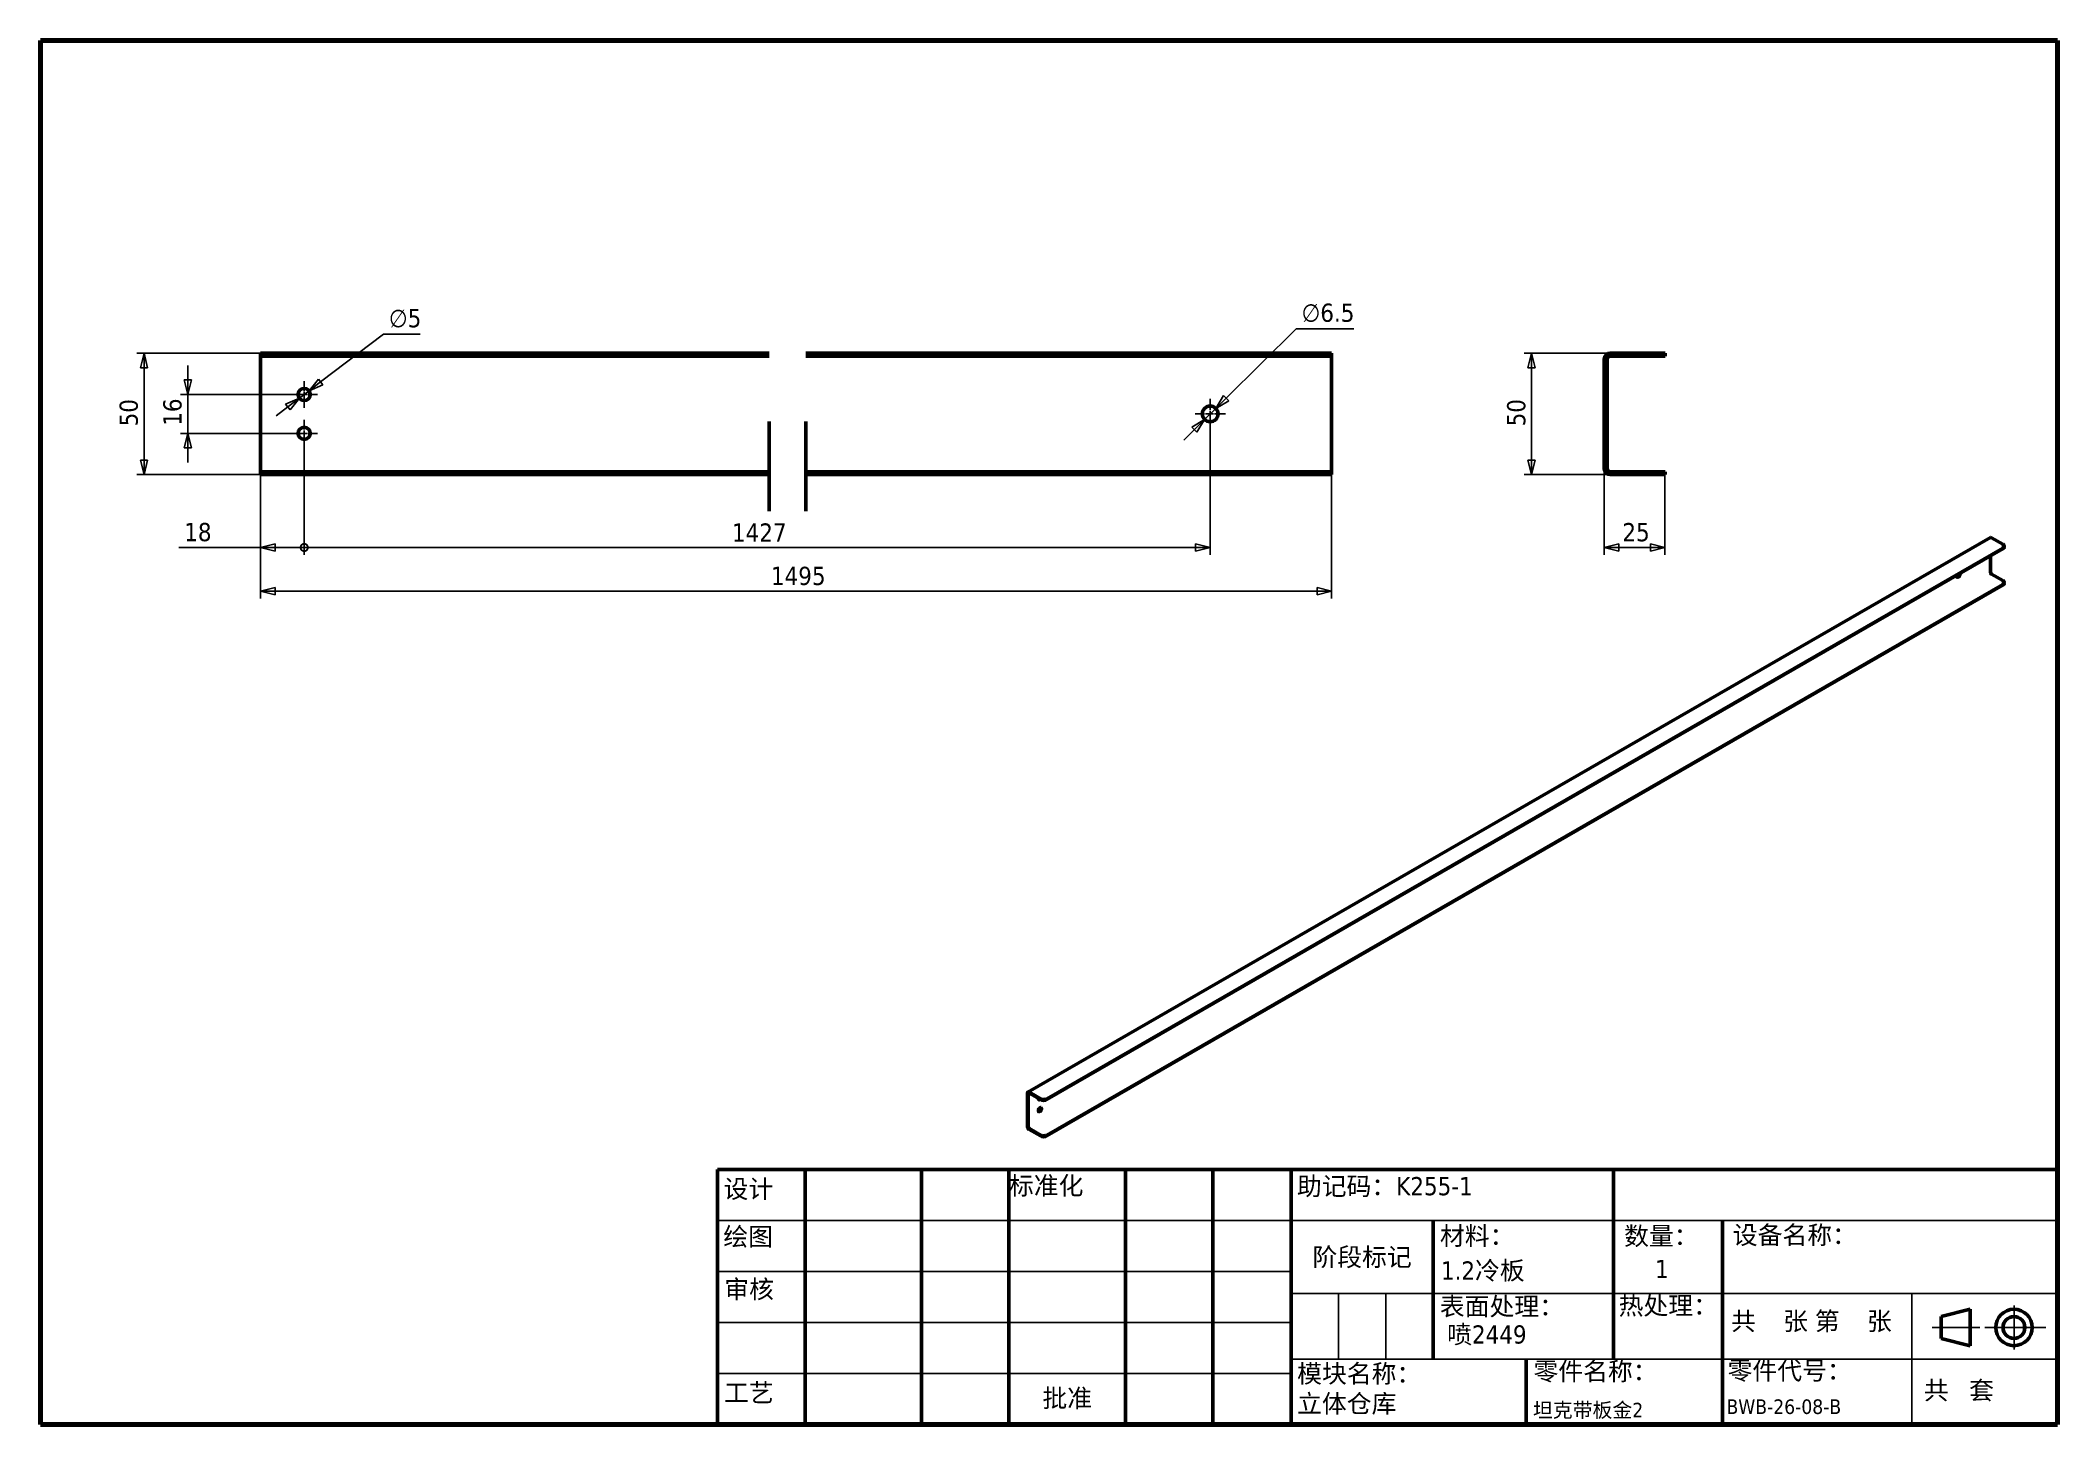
# Model space of a CAD drawing. Header units: millimetres. Extents: x 30 to 861, y 30 to 600.
import ezdxf
from ezdxf.enums import TextEntityAlignment as Align

# ---------------------------------------------------------------- set-up
doc = ezdxf.new("R2010")
doc.units = ezdxf.units.MM
doc.header["$LTSCALE"] = 3
doc.linetypes.add('CHAIN', pattern=[0.3543, 0.2362, -0.0295, 0.0591, -0.0295])
for name, color, linetype, lineweight in [('中心标记 (ISO)', 1, 'Continuous', 25), ('可见 (ISO)', 7, 'Continuous', 50), ('图框 (ISO)', 7, 'Continuous', 70), ('尺寸 (ISO)', 5, 'Continuous', 25), ('折线 (ISO)', 7, 'Continuous', 50), ('标题 (ISO)', 7, 'Continuous', 50), ('符号 (ISO)', 7, 'Continuous', 25)]:
    doc.layers.add(name, color=color, linetype=linetype, lineweight=lineweight)
doc.styles.add('文本样式19', font='tahoma.ttf')
doc.styles.add('文本样式91', font='tahoma.ttf')
doc.styles.add('注释文本 (ISO)', font='tahoma.ttf')
doc.dimstyles.new('默认 (GB)', dxfattribs={"dimscale": 3, "dimtxt": 2.5, "dimasz": 2, "dimexe": 1, "dimexo": 0, "dimgap": 0.75, "dimtad": 1, "dimtoh": 1, "dimrnd": 1e-08, "dimdsep": 46, "dimtxsty": '注释文本 (ISO)', "dimblk": 'Filled-1', "dimcen": 0.09, "dimdle": 10, "dimclrd": 256, "dimclre": 256, "dimclrt": 256, "dimaunit": 1, "dimazin": 2, "dimtfac": 0.8, "dimtdec": 3, "dimtmove": 0, "dimatfit": 3, "dimldrblk": 'Filled-2', "dimfxl": 0, "dimtolj": 1, "dimtzin": 0, "dimlwd": -1, "dimlwe": -1, "dimarcsym": 0})

# ---------------------------------------------------------------- blocks, each defined once
blk = doc.blocks.new('图框 A3-A4')
at = {"layer": '图框 (ISO)'}
for p, q in [((287, 200), (10, 200)), ((10, 200), (10, 10)), ((287, 10), (287, 200)), ((10, 10), (287, 10))]:
    blk.add_line(p, q, dxfattribs=at)
blk = doc.blocks.new('标题栏 GB1')
at = {"layer": '标题 (ISO)'}
for p, q in [((194.57, 65.23), (194.57, 72.23)), ((194.57, 72.23), (378.57, 72.23)), ((206.57, 65.23), (206.57, 72.23)), ((222.57, 65.23), (222.57, 72.23)), ((234.57, 65.23), (234.57, 72.23)), ((250.57, 65.23), (250.57, 72.23)), ((262.57, 65.23), (262.57, 72.23)), ((273.31, 65.23), (273.31, 72.23)), ((317.57, 65.23), (317.57, 72.23)), ((378.57, 72.23), (378.57, 65.23)), ((194.57, 37.23), (194.57, 65.23)), ((206.57, 37.23), (206.57, 65.23)), ((222.57, 44.23), (222.57, 65.23)), ((234.57, 37.23), (234.57, 65.23)), ((250.57, 37.23), (250.57, 65.23)), ((262.57, 37.23), (262.57, 65.23)), ((273.31, 65.23), (273.31, 37.23)), ((317.57, 55.23), (317.57, 65.23)), ((378.57, 65.23), (378.57, 37.23)), ((317.57, 55.23), (317.57, 46.23)), ((366.57, 53.06), (362.57, 52.06)), ((366.57, 48.06), (366.57, 53.06)), ((362.57, 52.06), (362.57, 49.06)), ((362.57, 49.06), (366.57, 48.06)), ((305.57, 46.23), (305.57, 37.23)), ((222.57, 44.23), (222.57, 37.23)), ((378.57, 37.23), (194.57, 37.23))]:
    blk.add_line(p, q, dxfattribs=at)
at = {"layer": '标题 (ISO)', "lineweight": 25}
for p, q in [((194.57, 65.23), (273.31, 65.23)), ((273.31, 65.23), (378.57, 65.23)), ((194.57, 58.23), (273.31, 58.23)), ((332.57, 55.23), (273.31, 55.23)), ((279.81, 55.23), (279.81, 46.23)), ((286.31, 55.23), (286.31, 46.23)), ((332.57, 55.23), (378.57, 55.23)), ((358.57, 55.23), (358.57, 46.23)), ((372.58, 53.56), (372.58, 47.56)), ((194.57, 51.23), (273.31, 51.23)), ((361.32, 50.56), (367.88, 50.56)), ((368.55, 50.56), (370.07, 50.56)), ((370.07, 50.56), (376.97, 50.56)), ((273.31, 46.23), (378.57, 46.23)), ((358.57, 46.23), (358.57, 37.23)), ((194.57, 44.23), (273.31, 44.23))]:
    blk.add_line(p, q, dxfattribs=at)
at = {"layer": '标题 (ISO)', "lineweight": 50}
for p, q in [((292.81, 65.23), (292.81, 46.23)), ((332.57, 65.23), (332.57, 37.23))]:
    blk.add_line(p, q, dxfattribs=at)
at = {"layer": '标题 (ISO)'}
for radius in [2.5, 1.5]:
    blk.add_circle((372.57, 50.56), radius, dxfattribs=at)
at = {"layer": '标题 (ISO)', "style": '注释文本 (ISO)'}
blk.add_text('阶段标记', height=2.5, dxfattribs=at).set_placement((283.06, 60.23), align=Align.MIDDLE_CENTER)
at = {"layer": '标题 (ISO)', "char_height": 2.5, "style": '注释文本 (ISO)'}
for s, insert, attachment_point in [('\\fTahoma|b0|i0;设计', (195.38, 70.83), 1), ('\\fTahoma|b0|i0;标准化', (234.57, 71.28), 1), ('助记码：K255-1', (274.11, 71.21), 1), ('\\fTahoma|b0|i0;绘图', (195.35, 64.28), 1), ('\\fTahoma|b0|i0;材料：', (293.76, 64.39), 1), ('\\fTahoma|b0|i0;数量：', (319.04, 64.37), 1), ('\\fTahoma|b0|i0;设备名称：', (333.96, 64.5), 1), ('\\fTahoma|b0|i0;审核', (195.48, 57.07), 1), ('\\fTahoma|b0|i0;热处理：', (318.29, 54.82), 1), ('\\fTahoma|b0|i0;零件名称：', (306.59, 45.8), 1), ('\\fTahoma|b0|i0;零件代号：', (333.25, 45.9), 1), ('\\fTahoma|b0|i0;批准', (242.57, 40.73), 5)]:
    blk.add_mtext(s, dxfattribs=dict(at, insert=insert, attachment_point=attachment_point))
at = {"layer": '标题 (ISO)', "char_height": 2.5, "attachment_point": 1, "style": '注释文本 (ISO)'}
for s, insert, width in [('\\fTahoma|b0|i0;表面处理：', (293.74, 54.71), 17.19), ('共    张 第    张', (333.72, 52.69), 27.2374), ('\\fTahoma|b0|i0;工艺', (195.45, 42.85), 6.876), ('\\fTahoma|b0|i0;  共   套', (358.32, 43.18), 17.7919)]:
    blk.add_mtext(s, dxfattribs=dict(at, insert=insert, width=width))
at = {"layer": '标题 (ISO)', "insert": (274.14, 45.48), "char_height": 2.5, "attachment_point": 1, "line_spacing_factor": 0.987884, "style": '注释文本 (ISO)'}
blk.add_mtext('模块名称：\\P立体仓库', dxfattribs=at)
at = {"layer": '标题 (ISO)'}
for tag, p, height, style in [('材料_001', (293.88, 57.13), 2.5, '注释文本 (ISO)'), ('零件代号_001', (306.52, 38.23), 2, '文本样式91'), ('描述_001', (333.1, 38.69), 2, '文本样式91')]:
    blk.add_attdef(tag, p, '', height=height, dxfattribs=dict(at, style=style))
at = {"layer": '标题 (ISO)', "style": '文本样式91'}
blk.add_attdef('热处理', text='', height=2, dxfattribs=at).set_placement((318.2, 50.63), align=Align.TOP_LEFT)
at = {"layer": '标题 (ISO)', "style": '文本样式19'}
for tag, p in [('工程核准人', (256.57, 40.73)), ('工程批准日期', (267.94, 40.73))]:
    blk.add_attdef(tag, text='', height=1, dxfattribs=at).set_placement(p, align=Align.MIDDLE_CENTER)
blk = doc.blocks.new('Filled-1')
at = {"color": 0}
for p, q in [((0, 0), (-1, 0.25)), ((-1, 0.25), (-1, -0.25)), ((-1, 0), (0, 0)), ((-1, -0.25), (0, 0))]:
    blk.add_line(p, q, dxfattribs=at)
at = {"color": 0, "flags": 128}
blk.add_lwpolyline([(-1, -0.25), (0, 0)], dxfattribs=at)
at = {"color": 0}
blk.add_solid([(-1, -0.25), (0, 0), (-1, 0.25), (-1, -0.25)], dxfattribs=at)
blk = doc.blocks.new('*D7')
at = {"layer": 'Defpoints', "color": 0}
for p in [(674.25, 423.58), (699.25, 421.18), (674.25, 391.18)]:
    blk.add_point(p, dxfattribs=at)
at = {"layer": '尺寸 (ISO)'}
for p, q in [((674.25, 423.58), (674.25, 388.18)), ((699.25, 421.18), (699.25, 388.18)), ((693.25, 391.18), (680.25, 391.18))]:
    blk.add_line(p, q, dxfattribs=at)
at = {"layer": '尺寸 (ISO)', "xscale": 6, "yscale": 6, "zscale": 6, "rotation": 180}
blk.add_blockref('Filled-1', (674.25, 391.18), dxfattribs=at)
at = {"layer": '尺寸 (ISO)', "xscale": 6, "yscale": 6, "zscale": 6}
blk.add_blockref('Filled-1', (699.25, 391.18), dxfattribs=at)
at = {"layer": '尺寸 (ISO)', "insert": (681.7, 401.24), "char_height": 7.5, "attachment_point": 1, "style": '注释文本 (ISO)'}
blk.add_mtext('\\A1;25', dxfattribs=at)
blk = doc.blocks.new('Filled-2')
at = {"color": 0}
for p, q in [((0, 0), (-1, 0.125)), ((-1, 0.125), (-1, -0.125)), ((-1, 0), (0, 0)), ((-1, -0.125), (0, 0))]:
    blk.add_line(p, q, dxfattribs=at)
at = {"color": 0, "flags": 128}
blk.add_lwpolyline([(-1, -0.125), (0, 0)], dxfattribs=at)
at = {"color": 0}
blk.add_solid([(-1, -0.125), (0, 0), (-1, 0.125), (-1, -0.125)], dxfattribs=at)
blk = doc.blocks.new('_DotSmall')
at = {"color": 0, "linetype": 'ByBlock', "const_width": 0.5}
blk.add_lwpolyline([(-0.0625, 0, 1), (0.0625, 0, 1)], format="xyb", close=True, dxfattribs=at)
blk = doc.blocks.new('*D8')
at = {"layer": 'Defpoints', "color": 0}
for p in [(138.7, 438.18), (120.7, 423.58), (138.7, 391.18)]:
    blk.add_point(p, dxfattribs=at)
at = {"layer": '尺寸 (ISO)'}
for p, q in [((138.7, 438.18), (138.7, 388.18)), ((120.7, 423.58), (120.7, 388.18)), ((120.7, 391.18), (87.02, 391.18)), ((138.7, 391.18), (126.7, 391.18))]:
    blk.add_line(p, q, dxfattribs=at)
at = {"layer": '尺寸 (ISO)', "xscale": 6, "yscale": 6, "zscale": 6, "rotation": 180}
blk.add_blockref('Filled-1', (120.7, 391.18), dxfattribs=at)
at = {"layer": '尺寸 (ISO)', "xscale": 6, "yscale": 6, "zscale": 6}
blk.add_blockref('_DotSmall', (138.7, 391.18), dxfattribs=at)
at = {"layer": '尺寸 (ISO)', "insert": (89.27, 401.28), "char_height": 7.5, "attachment_point": 1, "style": '注释文本 (ISO)'}
blk.add_mtext('\\A1;18', dxfattribs=at)
blk = doc.blocks.new('*D10')
at = {"layer": 'Defpoints', "color": 0}
for p in [(511.91, 446.18), (138.7, 438.18), (511.91, 391.18)]:
    blk.add_point(p, dxfattribs=at)
at = {"layer": '尺寸 (ISO)'}
for p, q in [((511.91, 446.18), (511.91, 388.18)), ((138.7, 438.18), (138.7, 388.18)), ((138.7, 391.18), (505.91, 391.18))]:
    blk.add_line(p, q, dxfattribs=at)
at = {"layer": '尺寸 (ISO)', "xscale": 6, "yscale": 6, "zscale": 6, "rotation": 180}
blk.add_blockref('_DotSmall', (138.7, 391.18), dxfattribs=at)
at = {"layer": '尺寸 (ISO)', "xscale": 6, "yscale": 6, "zscale": 6}
blk.add_blockref('Filled-1', (511.91, 391.18), dxfattribs=at)
at = {"layer": '尺寸 (ISO)', "insert": (314.89, 401.09), "char_height": 7.5, "attachment_point": 1, "style": '注释文本 (ISO)'}
blk.add_mtext('\\A1;1427', dxfattribs=at)
blk = doc.blocks.new('*D11')
at = {"layer": 'Defpoints', "color": 0}
for p in [(120.7, 423.58), (561.91, 423.58), (561.91, 373.18)]:
    blk.add_point(p, dxfattribs=at)
at = {"layer": '尺寸 (ISO)'}
for p, q in [((120.7, 423.58), (120.7, 370.18)), ((561.91, 423.58), (561.91, 370.18)), ((126.7, 373.18), (555.91, 373.18))]:
    blk.add_line(p, q, dxfattribs=at)
at = {"layer": '尺寸 (ISO)', "xscale": 6, "yscale": 6, "zscale": 6, "rotation": 180}
blk.add_blockref('Filled-1', (120.7, 373.18), dxfattribs=at)
at = {"layer": '尺寸 (ISO)', "xscale": 6, "yscale": 6, "zscale": 6}
blk.add_blockref('Filled-1', (561.91, 373.18), dxfattribs=at)
at = {"layer": '尺寸 (ISO)', "insert": (330.94, 383.24), "char_height": 7.5, "attachment_point": 1, "style": '注释文本 (ISO)'}
blk.add_mtext('\\A1;1495', dxfattribs=at)
blk = doc.blocks.new('*D12')
at = {"layer": 'Defpoints', "color": 0}
for p in [(72.7, 471.18), (125.7, 471.18), (125.7, 421.18)]:
    blk.add_point(p, dxfattribs=at)
at = {"layer": '尺寸 (ISO)'}
for p, q in [((125.7, 471.18), (69.7, 471.18)), ((72.7, 427.18), (72.7, 465.18)), ((125.7, 421.18), (69.7, 421.18))]:
    blk.add_line(p, q, dxfattribs=at)
at = {"layer": '尺寸 (ISO)', "xscale": 6, "yscale": 6, "zscale": 6}
for p, rotation in [((72.7, 471.18), 90), ((72.7, 421.18), 270)]:
    blk.add_blockref('Filled-1', p, dxfattribs=dict(at, rotation=rotation))
at = {"layer": '尺寸 (ISO)', "insert": (62.64, 441.04), "char_height": 7.5, "attachment_point": 1, "rotation": 90, "style": '注释文本 (ISO)'}
blk.add_mtext('\\A1;50', dxfattribs=at)
blk = doc.blocks.new('*D13')
at = {"layer": 'Defpoints', "color": 0}
for p in [(138.7, 454.18), (90.7, 438.18), (138.7, 438.18)]:
    blk.add_point(p, dxfattribs=at)
at = {"layer": '尺寸 (ISO)'}
for p, q in [((90.7, 460.18), (90.7, 466.18)), ((138.7, 454.18), (87.7, 454.18)), ((90.7, 454.18), (90.7, 438.18)), ((138.7, 438.18), (87.7, 438.18)), ((90.7, 432.18), (90.7, 426.18))]:
    blk.add_line(p, q, dxfattribs=at)
at = {"layer": '尺寸 (ISO)', "xscale": 6, "yscale": 6, "zscale": 6}
for p, rotation in [((90.7, 454.18), 270), ((90.7, 438.18), 90)]:
    blk.add_blockref('Filled-1', p, dxfattribs=dict(at, rotation=rotation))
at = {"layer": '尺寸 (ISO)', "insert": (80.65, 441.29), "char_height": 7.5, "attachment_point": 1, "rotation": 90, "style": '注释文本 (ISO)'}
blk.add_mtext('\\A1;16', dxfattribs=at)
blk = doc.blocks.new('*D14')
at = {"layer": 'Defpoints', "color": 0}
for p in [(509.61, 443.89), (514.22, 448.47)]:
    blk.add_point(p, dxfattribs=at)
at = {"layer": '尺寸 (ISO)'}
for p, q in [((518.48, 452.7), (547.3, 481.28)), ((547.3, 481.28), (571.12, 481.28)), ((509.61, 443.89), (514.22, 448.47)), ((505.35, 439.67), (501.09, 435.44))]:
    blk.add_line(p, q, dxfattribs=at)
at = {"layer": '尺寸 (ISO)', "xscale": 6, "yscale": 6, "zscale": 6}
for p, rotation in [((514.22, 448.47), 224.7636931525644), ((509.61, 443.89), 44.76369315256443)]:
    blk.add_blockref('Filled-1', p, dxfattribs=dict(at, rotation=rotation))
at = {"layer": '尺寸 (ISO)', "insert": (549.55, 491.61), "char_height": 7.5, "attachment_point": 1, "style": '注释文本 (ISO)'}
blk.add_mtext('\\A1;∅6.5', dxfattribs=at)
blk = doc.blocks.new('*D15')
at = {"layer": 'Defpoints', "color": 0}
for p in [(136.71, 452.67), (140.69, 455.7)]:
    blk.add_point(p, dxfattribs=at)
at = {"layer": '尺寸 (ISO)'}
for p, q in [((145.46, 459.33), (171.34, 479.02)), ((171.34, 479.02), (186.41, 479.02)), ((131.93, 449.04), (127.16, 445.4)), ((136.71, 452.67), (140.69, 455.7))]:
    blk.add_line(p, q, dxfattribs=at)
at = {"layer": '尺寸 (ISO)', "xscale": 6, "yscale": 6, "zscale": 6}
for p, rotation in [((140.69, 455.7), 217.2649209136821), ((136.71, 452.67), 37.26492091368219)]:
    blk.add_blockref('Filled-1', p, dxfattribs=dict(at, rotation=rotation))
at = {"layer": '尺寸 (ISO)', "insert": (173.59, 489.35), "char_height": 7.5, "attachment_point": 1, "style": '注释文本 (ISO)'}
blk.add_mtext('\\A1;∅5', dxfattribs=at)
blk = doc.blocks.new('*D16')
at = {"layer": 'Defpoints', "color": 0}
for p in [(676.65, 471.18), (644.25, 421.18), (676.65, 421.18)]:
    blk.add_point(p, dxfattribs=at)
at = {"layer": '尺寸 (ISO)'}
for p, q in [((676.65, 471.18), (641.25, 471.18)), ((644.25, 465.18), (644.25, 427.18)), ((676.65, 421.18), (641.25, 421.18))]:
    blk.add_line(p, q, dxfattribs=at)
at = {"layer": '尺寸 (ISO)', "xscale": 6, "yscale": 6, "zscale": 6}
for p, rotation in [((644.25, 471.18), 90), ((644.25, 421.18), 270)]:
    blk.add_blockref('Filled-1', p, dxfattribs=dict(at, rotation=rotation))
at = {"layer": '尺寸 (ISO)', "insert": (634.2, 441.04), "char_height": 7.5, "attachment_point": 1, "rotation": 90, "style": '注释文本 (ISO)'}
blk.add_mtext('\\A1;50', dxfattribs=at)

msp = doc.modelspace()

# ---------------------------------------------------------------- linework, layer by layer
at = {"layer": '中心标记 (ISO)', "linetype": 'CHAIN', "ltscale": 4.074327}
for p, q in [((138.6972, 459.6825), (138.6972, 448.6825)), ((144.1972, 454.1825), (133.1972, 454.1825)), ((138.6972, 443.6825), (138.6972, 432.6825)), ((144.1972, 438.1825), (133.1972, 438.1825))]:
    msp.add_line(p, q, dxfattribs=at)
at = {"layer": '中心标记 (ISO)', "linetype": 'CHAIN', "ltscale": 4.629931}
for p, q in [((511.9144, 452.4325), (511.9144, 439.9325)), ((518.1644, 446.1825), (505.6644, 446.1825))]:
    msp.add_line(p, q, dxfattribs=at)
at = {"layer": '可见 (ISO)'}
for p, q in [((120.6972, 471.1825), (125.6972, 471.1825)), ((120.6972, 471.1825), (120.6972, 469.9825)), ((125.6972, 469.9825), (120.6972, 469.9825)), ((120.6972, 469.9825), (120.6972, 468.7825)), ((120.6972, 423.5825), (120.6972, 468.7825)), ((330.2655, 471.1825), (125.6972, 471.1825)), ((330.2655, 469.9825), (125.6972, 469.9825)), ((556.9144, 471.1825), (345.2655, 471.1825)), ((556.9144, 469.9825), (345.2655, 469.9825)), ((556.9144, 471.1825), (561.9144, 471.1825)), ((561.9144, 469.9825), (556.9144, 469.9825)), ((561.9144, 469.9825), (561.9144, 471.1825)), ((561.9144, 469.9825), (561.9144, 468.7825)), ((561.9144, 468.7825), (561.9144, 423.5825)), ((674.2537, 423.5825), (674.2537, 468.7825)), ((675.4537, 423.5825), (675.4537, 468.7825)), ((694.2537, 471.1825), (676.6537, 471.1825)), ((694.2537, 469.9825), (676.6537, 469.9825)), ((694.2537, 471.1825), (699.2537, 471.1825)), ((699.2537, 469.9825), (694.2537, 469.9825)), ((699.2537, 469.9825), (699.2537, 471.1825)), ((120.6972, 422.3825), (120.6972, 423.5825)), ((120.6972, 422.3825), (125.6972, 422.3825)), ((120.6972, 422.3825), (120.6972, 421.1825)), ((125.6972, 421.1825), (120.6972, 421.1825)), ((125.6972, 422.3825), (330.2655, 422.3825)), ((125.6972, 421.1825), (330.2655, 421.1825)), ((345.2655, 422.3825), (556.9144, 422.3825)), ((345.2655, 421.1825), (556.9144, 421.1825)), ((556.9144, 422.3825), (561.9144, 422.3825)), ((561.9144, 421.1825), (556.9144, 421.1825)), ((561.9144, 422.3825), (561.9144, 423.5825)), ((561.9144, 421.1825), (561.9144, 422.3825)), ((694.2537, 422.3825), (676.6537, 422.3825)), ((676.6537, 421.1825), (694.2537, 421.1825)), ((694.2537, 422.3825), (699.2537, 422.3825)), ((699.2537, 421.1825), (694.2537, 421.1825)), ((699.2537, 421.1825), (699.2537, 422.3825)), ((436.8493, 166.9432), (833.271, 395.2273)), ((838.387, 390.9687), (444.6169, 164.2116)), ((838.387, 390.6008), (444.6169, 163.8437)), ((833.7201, 395.1832), (838.387, 392.4957)), ((838.9362, 391.3643), (838.9362, 391.7322)), ((833.4019, 387.7301), (833.4019, 380.7732)), ((444.6169, 149.2505), (838.387, 376.0076)), ((444.6169, 148.8826), (838.387, 375.6397)), ((838.387, 377.5346), (833.7201, 380.2221)), ((838.9362, 376.7711), (838.9362, 376.4032)), ((436.662, 152.6724), (436.662, 166.5298)), ((436.9802, 152.4891), (436.9802, 166.3465)), ((441.9653, 164.2116), (437.2984, 166.8991)), ((441.9653, 163.8437), (437.2984, 166.5312)), ((441.9653, 149.2505), (437.2984, 151.938)), ((437.2984, 151.5701), (441.9653, 148.8826))]:
    msp.add_line(p, q, dxfattribs=at)
for centre, radius in [((138.6972, 454.1825), 2.5), ((511.9144, 446.1825), 3.25), ((138.6972, 438.1825), 2.5)]:
    msp.add_circle(centre, radius, dxfattribs=at)
for centre, radius, start, end in [((676.6537, 468.7825), 2.4, 90, 180), ((676.6537, 468.7825), 1.2, 90, 180), ((676.6537, 423.5825), 2.4, 180, 270), ((676.6537, 423.5825), 1.2, 180, 270)]:
    msp.add_arc(centre, radius, start, end, dxfattribs=at)
for centre, major_axis, ratio, start_param, end_param in [((833.7201, 394.4474), (-0.4491, 0.7799), 0.57809312, 5.49972085, 6.28318531), ((837.0612, 391.7322), (1.875, 0), 0.5758617, 5.49778714, 7.06858347), ((837.0612, 391.3643), (1.875, 0), 0.5758617, 5.49778714, 6.28318531), ((820.1437, 380.067), (-0.6082, -1.0561), 0.57809312, 5.4675829, 8.66571662), ((819.8255, 380.2502), (-0.6082, -1.0561), 0.57809312, 0.26362517, 2.00783427), ((833.7201, 380.59), (-0.2246, 0.39), 0.57809312, 0.78733187, 2.3581282), ((837.0612, 376.7711), (1.875, 0), 0.5758617, 5.49778714, 7.06858347), ((837.0612, 376.4032), (1.875, 0), 0.5758617, 5.49778714, 6.28318531), ((437.2984, 166.1633), (-0.4491, 0.7799), 0.57809312, 5.49972085, 7.07051718), ((437.2984, 166.1633), (-0.2246, 0.39), 0.57809312, 5.49972085, 7.07051718), ((441.7532, 164.619), (-0.4678, -0.8124), 0.57809312, 5.36060645, 7.20576416), ((441.435, 164.8023), (-0.4678, -0.8124), 0.57809312, 0.34559529, 0.92257886), ((441.435, 159.897), (-0.4678, -0.8124), 0.57809312, 0.34559529, 2.79599736), ((443.2911, 164.9751), (-1.875, 0), 0.5758617, 0.78539816, 2.35619449), ((443.2911, 164.6072), (1.875, 0), 0.5758617, 3.92699082, 5.49778714), ((437.2984, 152.3059), (0.4491, -0.7799), 0.57809312, 3.92892453, 5.49972085), ((437.2984, 152.3059), (-0.2246, 0.39), 0.57809312, 0.78733187, 2.3581282), ((443.2911, 150.014), (-1.875, 0), 0.5758617, 0.78539816, 2.35619449), ((443.2911, 149.6461), (1.875, 0), 0.5758617, 3.92699082, 5.49778714)]:
    msp.add_ellipse(centre, major_axis=major_axis, ratio=ratio, start_param=start_param, end_param=end_param, dxfattribs=at)
msp.add_ellipse((441.7532, 159.7138), major_axis=(0.4678, 0.8124), ratio=0.57809312, dxfattribs=at)
at = {"layer": '折线 (ISO)', "flags": 128}
for points in [[(330.2655, 406.1825), (330.2655, 443.0126)], [(345.2655, 406.1825), (345.2655, 443.0126)]]:
    msp.add_lwpolyline(points, dxfattribs=at)

# ---------------------------------------------------------------- block references
at = {"xscale": 3, "yscale": 3, "zscale": 3}
msp.add_blockref('图框 A3-A4', (0, 0), dxfattribs=at)
msp.add_blockref('标题栏 GB1', (-274.7134, -81.6756), dxfattribs=at).add_auto_attribs({'零件代号_001': '坦克带板金2', '描述_001': 'BWB-26-08-B', '材料_001': '1.2冷板'})

# ---------------------------------------------------------------- texts
at = {"layer": '符号 (ISO)', "insert": (695.1888, 97.844), "char_height": 7.5, "attachment_point": 1, "style": '注释文本 (ISO)'}
msp.add_mtext('{1}', dxfattribs=at)
at = {"layer": '符号 (ISO)', "insert": (609.5028, 70.8826), "char_height": 7.5, "width": 48, "attachment_point": 1, "style": '注释文本 (ISO)'}
msp.add_mtext('{喷2449}', dxfattribs=at)

# ---------------------------------------------------------------- dimensions: what is measured, and where the dimension line sits
at = {"layer": '尺寸 (ISO)'}
for p1, p2, picture, middle in [((509.6069, 443.8939), (514.222, 448.4711), '*D14', (560.3384, 481.28)), ((136.7076, 452.6688), (140.6868, 455.6963), '*D15', (180.001, 479.0198))]:
    dim = msp.add_diameter_dim_2p(p1=p1, p2=p2, dimstyle='默认 (GB)', override={"dimtih": 1, "dimdec": 2, "dimlfac": 1, "dimtp": 0, "dimtm": 0, "dimtdec": 3, "dimatfit": 2}, dxfattribs=at)
    dim.commit()
    dim.dimension.update_dxf_attribs({"geometry": picture, "text_midpoint": middle, "dimtype": 163})
for base, p1, p2, angle, override, picture, middle in [((72.6972, 471.1825), (125.6972, 421.1825), (125.6972, 471.1825), 270, {"dimtoh": 0, "dimdec": 2, "dimtp": 0, "dimtm": 0, "dimtdec": 3, "dimtofl": 0, "dimatfit": 1}, '*D12', (72.6972, 446.1525)), ((90.6972, 438.1825), (138.6972, 454.1825), (138.6972, 438.1825), 90, {"dimtoh": 0, "dimdec": 2, "dimtp": 0, "dimtm": 0, "dimtdec": 3, "dimtofl": 1, "dimatfit": 1}, '*D13', (90.6972, 446.1825)), ((644.2537, 421.1825), (676.6537, 471.1825), (676.6537, 421.1825), 90, {"dimtoh": 0, "dimdec": 2, "dimtp": 0, "dimtm": 0, "dimtdec": 3, "dimtofl": 0, "dimatfit": 1}, '*D16', (644.2537, 446.1525)), ((138.6972, 391.1825), (120.6972, 423.5825), (138.6972, 438.1825), 180, {"dimtoh": 0, "dimdec": 2, "dimblk1": 'Filled-1', "dimblk2": 'DotSmall', "dimsah": 1, "dimdle": 0, "dimtp": 0, "dimtm": 0, "dimtdec": 3, "dimtofl": 0, "dimatfit": 2}, '*D8', (94.1483, 391.1825))]:
    dim = msp.add_linear_dim(base=base, p1=p1, p2=p2, angle=angle, dimstyle='默认 (GB)', override=override, dxfattribs=at)
    dim.commit()
    dim.dimension.update_dxf_attribs({"geometry": picture, "text_midpoint": middle, "dimtype": 160})
dim = msp.add_linear_dim(base=(511.9144, 391.1825), p1=(138.6972, 438.1825), p2=(511.9144, 446.1825), angle=180, text='1427', dimstyle='默认 (GB)', override={"dimtoh": 0, "dimdec": 2, "dimlfac": 3.82351, "dimblk1": 'DotSmall', "dimblk2": 'Filled-1', "dimsah": 1, "dimdle": 0, "dimtp": 0, "dimtm": 0, "dimtdec": 3, "dimtofl": 0, "dimatfit": 1}, dxfattribs=at)
dim.commit()
dim.dimension.update_dxf_attribs({"geometry": '*D10', "text_midpoint": (325.3958, 391.1825), "dimtype": 160})
dim = msp.add_linear_dim(base=(561.9144, 373.1825), p1=(120.6972, 423.5825), p2=(561.9144, 423.5825), text='1495', dimstyle='默认 (GB)', override={"dimtoh": 0, "dimdec": 2, "dimlfac": 3.388354, "dimtp": 0, "dimtm": 0, "dimtdec": 3, "dimtofl": 0, "dimatfit": 1}, dxfattribs=at)
dim.commit()
dim.dimension.update_dxf_attribs({"geometry": '*D11', "text_midpoint": (341.3658, 373.1825), "dimtype": 160})
dim = msp.add_linear_dim(base=(674.2537, 391.1825), p1=(699.2537, 421.1825), p2=(674.2537, 423.5825), dimstyle='默认 (GB)', override={"dimtoh": 0, "dimdec": 2, "dimtp": 0, "dimtm": 0, "dimtdec": 3, "dimtofl": 0, "dimatfit": 1}, dxfattribs=at)
dim.commit()
dim.dimension.update_dxf_attribs({"geometry": '*D7', "text_midpoint": (686.7837, 391.1825), "dimtype": 160})

doc.saveas('drawing.dxf')
